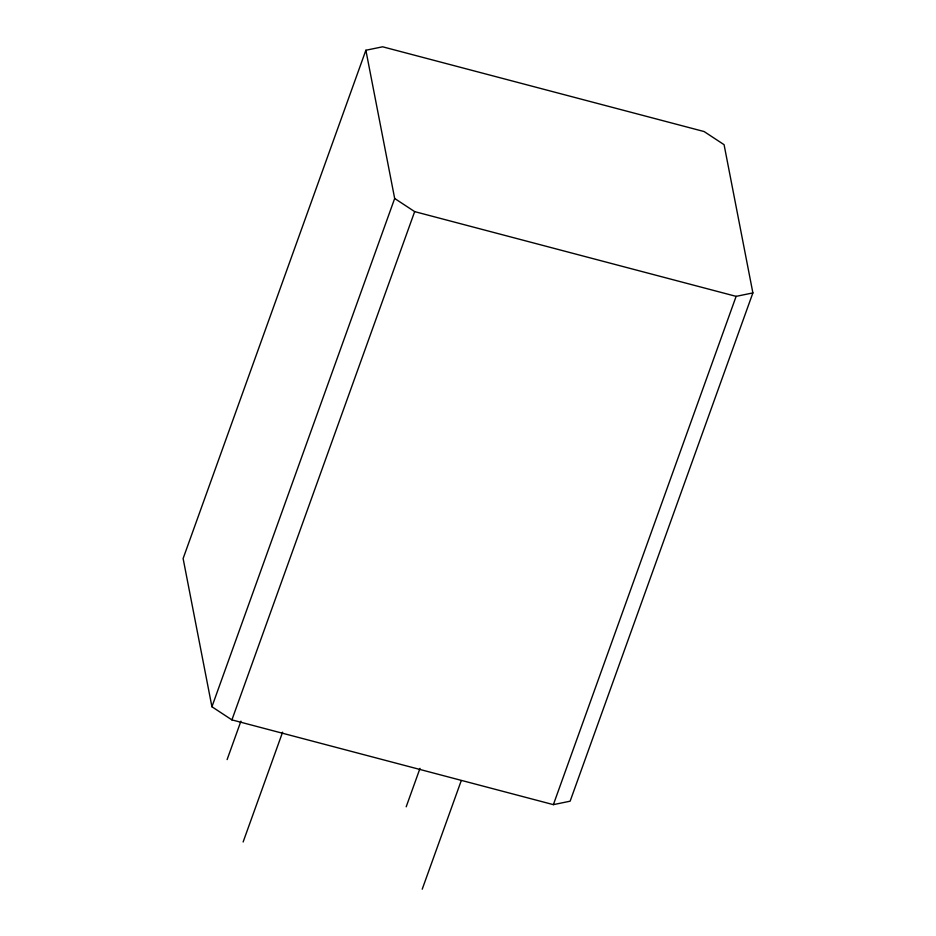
<?xml version="1.0" encoding="UTF-8"?>
<svg xmlns="http://www.w3.org/2000/svg" width="936" height="936" viewBox="0 0 936 936"><rect width="100%" height="100%" fill="white"/><g stroke="black" fill="none" stroke-linecap="round" stroke-linejoin="round"><path stroke-width="1.4" d="M365.871 50.252L183.117 558.523L211.922 706.75L231.906 719.889L553.375 804.644L570.129 801.193L752.883 292.909L724.078 144.682L704.094 131.543L382.625 46.8L365.871 50.252L394.676 198.479L211.922 706.75M231.906 719.889L414.66 211.618L394.676 198.479M227.109 759.587L240.926 721.165M243.126 841.979L282.602 732.186M406.189 806.797L420.007 768.362M422.218 889.2L461.202 780.776M553.375 804.644L736.129 296.361L752.883 292.909M414.66 211.618L736.129 296.361"/></g></svg>
